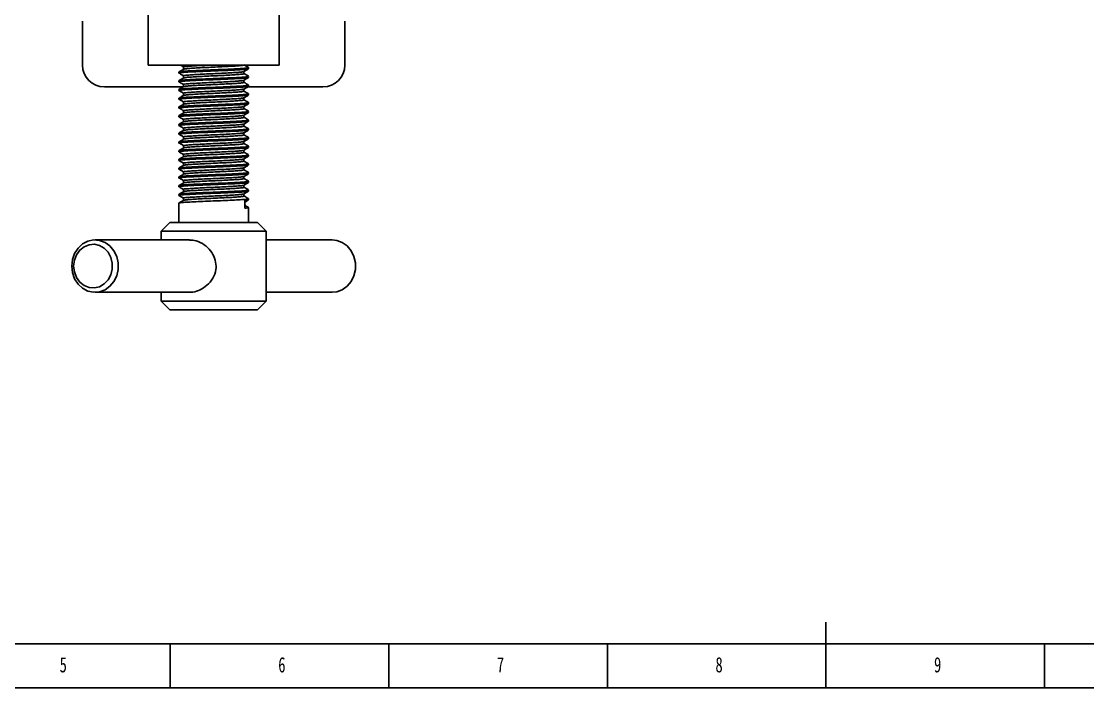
# Model space of a CAD drawing. Header units: millimetres. Extents: x 0 to 841, y 0 to 594.
# Drawn here: x 244 to 487.9, y 0 to 152.4 of the extents above; entities that cross this region are included whole.
import ezdxf

# ---------------------------------------------------------------- set-up
doc = ezdxf.new("R2010")
doc.units = ezdxf.units.MM
doc.layers.add('10', color=7, linetype='Continuous')
doc.layers.add('5', color=7, linetype='Continuous')
doc.styles.add('SLDTEXTSTYLE4', font='TXT', dxfattribs={"width": 0.7})

msp = doc.modelspace()

# ---------------------------------------------------------------- linework, layer by layer
at = {"color": 7, "linetype": 'Continuous', "lineweight": 25}
for p, q in [((272.95, 142.45), (272.95, 157.45)), ((302.95, 142.45), (302.95, 157.45)), ((257.95, 152.45), (257.95, 142.45)), ((317.95, 142.45), (317.95, 152.45)), ((302.95, 142.45), (272.95, 142.45)), ((281.03, 141.97), (281.03, 141.47)), ((295.95, 141.6), (295.95, 141.85)), ((279.95, 140.85), (279.95, 140.6)), ((281.03, 139.97), (281.03, 139.47)), ((294.87, 140.47), (294.87, 140.96)), ((295.95, 139.6), (295.95, 139.85)), ((262.95, 137.45), (280.99, 137.45)), ((279.95, 138.85), (279.95, 138.6)), ((279.95, 136.85), (279.95, 136.6)), ((281.03, 137.97), (281.03, 137.47)), ((294.87, 138.47), (294.87, 138.96)), ((294.87, 136.47), (294.87, 136.96)), ((295.71, 137.45), (312.95, 137.45)), ((295.95, 137.6), (295.95, 137.85)), ((279.95, 134.85), (279.95, 134.6)), ((281.03, 135.97), (281.03, 135.47)), ((294.87, 134.47), (294.87, 134.96)), ((295.95, 135.6), (295.95, 135.85)), ((279.95, 132.85), (279.95, 132.6)), ((281.03, 133.97), (281.03, 133.47)), ((281.03, 131.97), (281.03, 131.47)), ((294.87, 132.47), (294.87, 132.96)), ((295.95, 133.6), (295.95, 133.85)), ((295.95, 131.6), (295.95, 131.85)), ((279.95, 130.85), (279.95, 130.6)), ((281.03, 129.97), (281.03, 129.47)), ((294.87, 130.47), (294.87, 130.96)), ((295.95, 129.6), (295.95, 129.85)), ((279.95, 128.85), (279.95, 128.6)), ((279.95, 126.85), (279.95, 126.6)), ((281.03, 127.97), (281.03, 127.47)), ((294.87, 128.47), (294.87, 128.96)), ((294.87, 126.47), (294.87, 126.96)), ((295.95, 127.6), (295.95, 127.85)), ((279.95, 124.85), (279.95, 124.6)), ((281.03, 125.97), (281.03, 125.47)), ((294.87, 124.47), (294.87, 124.96)), ((295.95, 125.6), (295.95, 125.85)), ((279.95, 122.85), (279.95, 122.6)), ((281.03, 123.97), (281.03, 123.47)), ((281.03, 121.97), (281.03, 121.47)), ((294.87, 122.47), (294.87, 122.96)), ((295.95, 123.6), (295.95, 123.85)), ((279.95, 120.85), (279.95, 120.6)), ((281.03, 119.97), (281.03, 119.47)), ((294.87, 120.47), (294.87, 120.96)), ((295.95, 121.6), (295.95, 121.85)), ((295.95, 119.6), (295.95, 119.85)), ((279.95, 118.85), (279.95, 118.6)), ((281.03, 117.97), (281.03, 117.47)), ((294.87, 118.47), (294.87, 118.96)), ((295.95, 117.6), (295.95, 117.85)), ((279.95, 116.85), (279.95, 116.6)), ((279.95, 114.85), (279.95, 114.6)), ((281.03, 115.97), (281.03, 115.47)), ((294.87, 116.47), (294.87, 116.96)), ((294.87, 114.47), (294.87, 114.96)), ((295.95, 115.6), (295.95, 115.85)), ((279.95, 112.85), (279.95, 112.6)), ((281.03, 113.97), (281.03, 113.47)), ((294.87, 112.47), (294.87, 112.96)), ((295.95, 113.6), (295.95, 113.85)), ((279.95, 110.85), (279.95, 106.45)), ((281.03, 111.97), (281.03, 111.47)), ((295.05, 109.7), (295.05, 111.45)), ((295.95, 111.6), (295.95, 111.85)), ((295.95, 106.45), (295.95, 109.85)), ((277.95, 106.45), (275.95, 104.45)), ((277.95, 106.45), (296.83, 106.45)), ((296.83, 106.45), (297.95, 106.45)), ((299.95, 104.45), (297.95, 106.45)), ((282.44, 102.45), (260.82, 102.45)), ((275.95, 104.45), (275.95, 102.45)), ((298.61, 104.45), (275.95, 104.45)), ((299.95, 104.45), (298.61, 104.45)), ((299.95, 88.45), (299.95, 104.45)), ((315.08, 102.45), (299.95, 102.45)), ((260.82, 90.45), (282.45, 90.45)), ((275.95, 90.45), (275.95, 88.45)), ((299.95, 90.45), (315.08, 90.45)), ((275.95, 88.45), (277.95, 86.45)), ((275.95, 88.45), (299.95, 88.45)), ((297.95, 86.45), (299.95, 88.45)), ((297.95, 86.45), (277.95, 86.45))]:
    msp.add_line(p, q, dxfattribs=at)
at = {"color": 7, "linetype": 'Continuous', "lineweight": 25, "flags": 128}
for points in [[(315.08, 90.45), (316.08, 90.55), (317.35, 91.02), (318.48, 91.82), (319.39, 92.92), (320.04, 94.24), (320.37, 95.69), (320.37, 97.2), (320.04, 98.66), (319.39, 99.97), (318.48, 101.07), (317.35, 101.88), (316.08, 102.34), (315.08, 102.45)], [(255.49, 96.45), (255.66, 97.94), (256.15, 99.34), (256.93, 100.55), (257.96, 101.51), (259.17, 102.15), (260.48, 102.44), (261.82, 102.34), (263.09, 101.88), (264.21, 101.07), (265.13, 99.97), (265.77, 98.66), (266.1, 97.2), (266.1, 95.69), (265.77, 94.24), (265.13, 92.92), (264.21, 91.82), (263.09, 91.02), (261.82, 90.55), (260.48, 90.46), (259.17, 90.74), (257.96, 91.38), (256.93, 92.34), (256.15, 93.56), (255.66, 94.95), (255.49, 96.45)], [(255.92, 96.45), (256.08, 95.1), (256.56, 93.85), (257.33, 92.79), (258.32, 92.01), (259.45, 91.55), (260.66, 91.46), (261.84, 91.74), (262.92, 92.36), (263.8, 93.29), (264.43, 94.45), (264.76, 95.77), (264.76, 97.13), (264.43, 98.44), (263.8, 99.6), (262.92, 100.53), (261.84, 101.16), (260.66, 101.44), (259.45, 101.34), (258.32, 100.89), (257.33, 100.1), (256.56, 99.04), (256.08, 97.8), (255.92, 96.45)]]:
    msp.add_lwpolyline(points, dxfattribs=at)
at = {"color": 7, "linetype": 'Continuous', "lineweight": 25}
for centre, start, end in [((262.95, 142.45), 180, 270), ((312.95, 142.45), 270, 0)]:
    msp.add_arc(centre, 5, start, end, dxfattribs=at)
for points, knots in [([(295.92, 141.85), (295.88, 141.82), (295.78, 141.76), (294.8, 141.67), (293.27, 141.58), (291.26, 141.48), (288.98, 141.39), (286.61, 141.3), (284.35, 141.2), (282.4, 141.11), (280.94, 141.02), (280.07, 140.93), (280.03, 140.87), (280.01, 140.85)], [0, 0, 0, 0, 0.086224, 0.17907, 0.272888, 0.365915, 0.459533, 0.552834, 0.646172, 0.739762, 0.832816, 0.926615, 1, 1, 1, 1]), ([(295.86, 141.58), (295.82, 141.56), (295.72, 141.5), (294.79, 141.42), (293.27, 141.33), (291.26, 141.23), (288.98, 141.14), (286.61, 141.05), (284.35, 140.95), (282.4, 140.86), (280.94, 140.77), (280.07, 140.68), (280.03, 140.62), (280.01, 140.6)], [0, 0, 0, 0, 0.065373, 0.160337, 0.256296, 0.351447, 0.4472, 0.54263, 0.638098, 0.733823, 0.829001, 0.924941, 1, 1, 1, 1]), ([(281.13, 141.53), (280.95, 141.42), (280.59, 141.21), (280.23, 141), (280.05, 140.9)], [0, 0, 0, 0, 0.4999744, 1, 1, 1, 1]), ([(280.29, 142.45), (280.37, 142.4), (280.62, 142.25), (280.88, 142.11), (281.06, 142)], [0, 0, 0, 0, 0.296528, 1, 1, 1, 1]), ([(287.36, 142.45), (287.18, 142.44), (286.32, 142.4), (284.84, 142.33), (283.14, 142.23), (281.74, 142.13), (280.93, 142.05), (281.06, 142), (281.06, 142)], [0, 0, 0, 0, 0.05787, 0.267563, 0.477823, 0.686879, 0.99993, 1, 1, 1, 1]), ([(294.77, 142.45), (294.74, 142.43), (294.66, 142.38), (293.87, 142.3), (292.55, 142.2), (290.81, 142.11), (288.84, 142.01), (286.79, 141.92), (284.83, 141.83), (283.17, 141.73), (281.73, 141.63), (281.4, 141.56), (281.22, 141.53)], [0, 0, 0, 0, 0.063951, 0.164816, 0.266738, 0.367802, 0.469506, 0.570866, 0.672266, 0.773941, 0.875032, 1, 1, 1, 1]), ([(294.85, 140.95), (295.03, 141.05), (295.39, 141.26), (295.75, 141.47), (295.93, 141.58)], [0, 0, 0, 0, 0.4999468, 1, 1, 1, 1]), ([(295.94, 141.87), (295.76, 141.97), (295.4, 142.18), (295.04, 142.39), (294.87, 142.49)], [0, 0, 0, 0, 0.507598, 1, 1, 1, 1]), ([(279.98, 140.63), (280.16, 140.52), (280.52, 140.31), (280.88, 140.11), (281.06, 140)], [0, 0, 0, 0, 0.500025, 1, 1, 1, 1]), ([(295.92, 139.85), (295.88, 139.82), (295.78, 139.76), (294.8, 139.67), (293.27, 139.58), (291.26, 139.48), (288.98, 139.39), (286.61, 139.3), (284.35, 139.2), (282.4, 139.11), (280.94, 139.02), (280.07, 138.93), (280.03, 138.87), (280.01, 138.85)], [0, 0, 0, 0, 0.086224, 0.17907, 0.272888, 0.365915, 0.459533, 0.552834, 0.646172, 0.739762, 0.832816, 0.926615, 1, 1, 1, 1]), ([(295.86, 139.58), (295.82, 139.56), (295.72, 139.5), (294.79, 139.42), (293.27, 139.33), (291.26, 139.23), (288.98, 139.14), (286.61, 139.05), (284.35, 138.95), (282.4, 138.86), (280.94, 138.77), (280.07, 138.68), (280.03, 138.62), (280.01, 138.6)], [0, 0, 0, 0, 0.065373, 0.160337, 0.256296, 0.351447, 0.4472, 0.54263, 0.638098, 0.733823, 0.829001, 0.924941, 1, 1, 1, 1]), ([(281.13, 139.53), (280.95, 139.42), (280.59, 139.21), (280.23, 139), (280.05, 138.9)], [0, 0, 0, 0, 0.49998, 1, 1, 1, 1]), ([(294.78, 140.95), (294.75, 140.93), (294.67, 140.88), (293.87, 140.8), (292.55, 140.7), (290.81, 140.61), (288.84, 140.51), (286.79, 140.42), (284.84, 140.33), (283.14, 140.23), (281.74, 140.13), (280.93, 140.05), (281.06, 140), (281.06, 140)], [0, 0, 0, 0, 0.0650181, 0.1629998, 0.2620085, 0.360183, 0.45898, 0.5574428, 0.6559445, 0.7547121, 0.8529141, 0.999967, 1, 1, 1, 1]), ([(294.85, 140.48), (294.81, 140.45), (294.72, 140.38), (293.87, 140.3), (292.55, 140.2), (290.82, 140.11), (288.84, 140.01), (286.79, 139.92), (284.83, 139.83), (283.17, 139.73), (281.73, 139.63), (281.4, 139.56), (281.22, 139.53)], [0, 0, 0, 0, 0.091461, 0.189362, 0.288288, 0.386382, 0.485097, 0.583478, 0.681898, 0.780584, 0.878705, 1, 1, 1, 1]), ([(294.85, 138.95), (295.03, 139.05), (295.39, 139.26), (295.75, 139.47), (295.93, 139.58)], [0, 0, 0, 0, 0.4999468, 1, 1, 1, 1]), ([(295.94, 139.87), (295.76, 139.97), (295.4, 140.18), (295.04, 140.39), (294.87, 140.49)], [0, 0, 0, 0, 0.507598, 1, 1, 1, 1]), ([(279.98, 138.63), (280.16, 138.52), (280.52, 138.31), (280.88, 138.11), (281.06, 138)], [0, 0, 0, 0, 0.500013, 1, 1, 1, 1]), ([(279.98, 136.63), (280.16, 136.52), (280.52, 136.31), (280.88, 136.11), (281.06, 136)], [0, 0, 0, 0, 0.500019, 1, 1, 1, 1]), ([(295.92, 137.85), (295.88, 137.82), (295.78, 137.76), (294.8, 137.67), (293.27, 137.58), (291.26, 137.48), (288.98, 137.39), (286.61, 137.3), (284.35, 137.2), (282.4, 137.11), (280.94, 137.02), (280.07, 136.93), (280.03, 136.87), (280.01, 136.85)], [0, 0, 0, 0, 0.086224, 0.17907, 0.272888, 0.365915, 0.459533, 0.552834, 0.646172, 0.739762, 0.832816, 0.926615, 1, 1, 1, 1]), ([(295.86, 137.58), (295.82, 137.56), (295.72, 137.5), (294.79, 137.42), (293.27, 137.33), (291.26, 137.23), (288.98, 137.14), (286.61, 137.05), (284.35, 136.95), (282.4, 136.86), (280.94, 136.77), (280.07, 136.68), (280.03, 136.62), (280.01, 136.6)], [0, 0, 0, 0, 0.065373, 0.160337, 0.256296, 0.351447, 0.4472, 0.54263, 0.638098, 0.733823, 0.829001, 0.924941, 1, 1, 1, 1]), ([(281.13, 137.53), (280.95, 137.42), (280.59, 137.21), (280.23, 137), (280.05, 136.9)], [0, 0, 0, 0, 0.49998, 1, 1, 1, 1]), ([(294.78, 138.95), (294.75, 138.93), (294.67, 138.88), (293.87, 138.8), (292.55, 138.7), (290.81, 138.61), (288.84, 138.51), (286.79, 138.42), (284.84, 138.33), (283.14, 138.23), (281.74, 138.13), (280.93, 138.05), (281.06, 138), (281.06, 138)], [0, 0, 0, 0, 0.0650181, 0.1629998, 0.2620085, 0.360183, 0.45898, 0.5574428, 0.6559445, 0.7547121, 0.8529141, 0.999967, 1, 1, 1, 1]), ([(294.78, 136.95), (294.75, 136.93), (294.67, 136.88), (293.87, 136.8), (292.55, 136.7), (290.81, 136.61), (288.84, 136.51), (286.79, 136.42), (284.84, 136.33), (283.14, 136.23), (281.74, 136.13), (280.93, 136.05), (281.06, 136), (281.06, 136)], [0, 0, 0, 0, 0.065018, 0.163, 0.262009, 0.360183, 0.45898, 0.557443, 0.655944, 0.754712, 0.852914, 0.999967, 1, 1, 1, 1]), ([(294.85, 138.48), (294.81, 138.45), (294.72, 138.38), (293.87, 138.3), (292.55, 138.2), (290.82, 138.11), (288.84, 138.01), (286.79, 137.92), (284.83, 137.83), (283.17, 137.73), (281.73, 137.63), (281.4, 137.56), (281.22, 137.53)], [0, 0, 0, 0, 0.091461, 0.189362, 0.288288, 0.386382, 0.485097, 0.583478, 0.681898, 0.780584, 0.878705, 1, 1, 1, 1]), ([(294.85, 136.95), (295.03, 137.05), (295.39, 137.26), (295.75, 137.47), (295.93, 137.58)], [0, 0, 0, 0, 0.4999468, 1, 1, 1, 1]), ([(295.94, 137.87), (295.76, 137.97), (295.4, 138.18), (295.04, 138.39), (294.87, 138.49)], [0, 0, 0, 0, 0.5076102, 1, 1, 1, 1]), ([(279.98, 134.63), (280.16, 134.52), (280.52, 134.31), (280.88, 134.11), (281.06, 134)], [0, 0, 0, 0, 0.500019, 1, 1, 1, 1]), ([(295.92, 135.85), (295.88, 135.82), (295.78, 135.76), (294.8, 135.67), (293.27, 135.58), (291.26, 135.48), (288.98, 135.39), (286.61, 135.3), (284.35, 135.2), (282.4, 135.11), (280.94, 135.02), (280.07, 134.93), (280.03, 134.87), (280.01, 134.85)], [0, 0, 0, 0, 0.086224, 0.17907, 0.272888, 0.365915, 0.459533, 0.552834, 0.646172, 0.739762, 0.832816, 0.926615, 1, 1, 1, 1]), ([(295.86, 135.58), (295.82, 135.56), (295.72, 135.5), (294.79, 135.42), (293.27, 135.33), (291.26, 135.23), (288.98, 135.14), (286.61, 135.05), (284.35, 134.95), (282.4, 134.86), (280.94, 134.77), (280.07, 134.68), (280.03, 134.62), (280.01, 134.6)], [0, 0, 0, 0, 0.065373, 0.160337, 0.256296, 0.351447, 0.4472, 0.54263, 0.638098, 0.733823, 0.829001, 0.924941, 1, 1, 1, 1]), ([(281.13, 135.53), (280.95, 135.42), (280.59, 135.21), (280.23, 135), (280.05, 134.9)], [0, 0, 0, 0, 0.4999863, 1, 1, 1, 1]), ([(294.78, 134.95), (294.75, 134.93), (294.67, 134.88), (293.87, 134.8), (292.55, 134.7), (290.81, 134.61), (288.84, 134.51), (286.79, 134.42), (284.84, 134.33), (283.14, 134.23), (281.74, 134.13), (280.93, 134.05), (281.06, 134), (281.06, 134)], [0, 0, 0, 0, 0.065018, 0.163, 0.262009, 0.360183, 0.45898, 0.557443, 0.655944, 0.754712, 0.852914, 0.999967, 1, 1, 1, 1]), ([(294.85, 136.48), (294.81, 136.45), (294.72, 136.38), (293.87, 136.3), (292.55, 136.2), (290.82, 136.11), (288.84, 136.01), (286.79, 135.92), (284.83, 135.83), (283.17, 135.73), (281.73, 135.63), (281.4, 135.56), (281.22, 135.53)], [0, 0, 0, 0, 0.091461, 0.189362, 0.288288, 0.386382, 0.485097, 0.583478, 0.681898, 0.780584, 0.878705, 1, 1, 1, 1]), ([(294.85, 134.48), (294.81, 134.45), (294.72, 134.38), (293.87, 134.3), (292.55, 134.2), (290.82, 134.11), (288.84, 134.01), (286.79, 133.92), (284.83, 133.83), (283.17, 133.73), (281.73, 133.63), (281.4, 133.56), (281.22, 133.53)], [0, 0, 0, 0, 0.091461, 0.189362, 0.288288, 0.386382, 0.485097, 0.583478, 0.681898, 0.780584, 0.878705, 1, 1, 1, 1]), ([(294.85, 134.95), (295.03, 135.05), (295.39, 135.26), (295.75, 135.47), (295.93, 135.58)], [0, 0, 0, 0, 0.499941, 1, 1, 1, 1]), ([(295.94, 135.87), (295.76, 135.97), (295.4, 136.18), (295.04, 136.39), (294.87, 136.49)], [0, 0, 0, 0, 0.5076102, 1, 1, 1, 1]), ([(295.94, 133.87), (295.76, 133.97), (295.4, 134.18), (295.04, 134.39), (294.87, 134.49)], [0, 0, 0, 0, 0.507604, 1, 1, 1, 1]), ([(279.98, 132.63), (280.16, 132.52), (280.52, 132.31), (280.88, 132.11), (281.06, 132)], [0, 0, 0, 0, 0.500019, 1, 1, 1, 1]), ([(295.92, 133.85), (295.88, 133.82), (295.78, 133.76), (294.8, 133.67), (293.27, 133.58), (291.26, 133.48), (288.98, 133.39), (286.61, 133.3), (284.35, 133.2), (282.4, 133.11), (280.94, 133.02), (280.07, 132.93), (280.03, 132.87), (280.01, 132.85)], [0, 0, 0, 0, 0.086224, 0.17907, 0.272888, 0.365915, 0.459533, 0.552834, 0.646172, 0.739762, 0.832816, 0.926615, 1, 1, 1, 1]), ([(295.86, 133.58), (295.82, 133.56), (295.72, 133.5), (294.79, 133.42), (293.27, 133.33), (291.26, 133.23), (288.98, 133.14), (286.61, 133.05), (284.35, 132.95), (282.4, 132.86), (280.94, 132.77), (280.07, 132.68), (280.03, 132.62), (280.01, 132.6)], [0, 0, 0, 0, 0.065373, 0.160337, 0.256296, 0.351447, 0.4472, 0.54263, 0.638098, 0.733823, 0.829001, 0.924941, 1, 1, 1, 1]), ([(295.92, 131.85), (295.88, 131.82), (295.78, 131.76), (294.8, 131.67), (293.27, 131.58), (291.26, 131.48), (288.98, 131.39), (286.61, 131.3), (284.35, 131.2), (282.4, 131.11), (280.94, 131.02), (280.07, 130.93), (280.03, 130.87), (280.01, 130.85)], [0, 0, 0, 0, 0.086224, 0.17907, 0.272888, 0.365915, 0.459533, 0.552834, 0.646172, 0.739762, 0.832816, 0.926615, 1, 1, 1, 1]), ([(281.13, 133.53), (280.95, 133.42), (280.59, 133.21), (280.23, 133), (280.05, 132.9)], [0, 0, 0, 0, 0.4999863, 1, 1, 1, 1]), ([(294.78, 132.95), (294.75, 132.93), (294.67, 132.88), (293.87, 132.8), (292.55, 132.7), (290.81, 132.61), (288.84, 132.51), (286.79, 132.42), (284.84, 132.33), (283.14, 132.23), (281.74, 132.13), (280.93, 132.05), (281.06, 132), (281.06, 132)], [0, 0, 0, 0, 0.065018, 0.163, 0.262009, 0.360183, 0.45898, 0.557443, 0.655944, 0.754712, 0.852914, 0.999967, 1, 1, 1, 1]), ([(294.85, 132.48), (294.81, 132.45), (294.72, 132.38), (293.87, 132.3), (292.55, 132.2), (290.82, 132.11), (288.84, 132.01), (286.79, 131.92), (284.83, 131.83), (283.17, 131.73), (281.73, 131.63), (281.4, 131.56), (281.22, 131.53)], [0, 0, 0, 0, 0.091461, 0.189362, 0.288288, 0.386382, 0.485097, 0.583478, 0.681898, 0.780584, 0.878705, 1, 1, 1, 1]), ([(294.85, 132.95), (295.03, 133.05), (295.39, 133.26), (295.75, 133.47), (295.93, 133.58)], [0, 0, 0, 0, 0.499935, 1, 1, 1, 1]), ([(295.94, 131.87), (295.76, 131.97), (295.4, 132.18), (295.04, 132.39), (294.87, 132.49)], [0, 0, 0, 0, 0.507604, 1, 1, 1, 1]), ([(279.98, 130.63), (280.16, 130.52), (280.52, 130.31), (280.88, 130.11), (281.06, 130)], [0, 0, 0, 0, 0.500019, 1, 1, 1, 1]), ([(295.86, 131.58), (295.82, 131.56), (295.72, 131.5), (294.79, 131.42), (293.27, 131.33), (291.26, 131.23), (288.98, 131.14), (286.61, 131.05), (284.35, 130.95), (282.4, 130.86), (280.94, 130.77), (280.07, 130.68), (280.03, 130.62), (280.01, 130.6)], [0, 0, 0, 0, 0.065373, 0.160337, 0.256296, 0.351447, 0.4472, 0.54263, 0.638098, 0.733823, 0.829001, 0.924941, 1, 1, 1, 1]), ([(295.92, 129.85), (295.88, 129.82), (295.78, 129.76), (294.8, 129.67), (293.27, 129.58), (291.26, 129.48), (288.98, 129.39), (286.61, 129.3), (284.35, 129.2), (282.4, 129.11), (280.94, 129.02), (280.07, 128.93), (280.03, 128.87), (280.01, 128.85)], [0, 0, 0, 0, 0.086224, 0.17907, 0.272888, 0.365915, 0.459533, 0.552834, 0.646172, 0.739762, 0.832816, 0.926615, 1, 1, 1, 1]), ([(295.86, 129.58), (295.82, 129.56), (295.72, 129.5), (294.79, 129.42), (293.27, 129.33), (291.26, 129.23), (288.98, 129.14), (286.61, 129.05), (284.35, 128.95), (282.4, 128.86), (280.94, 128.77), (280.07, 128.68), (280.03, 128.62), (280.01, 128.6)], [0, 0, 0, 0, 0.065373, 0.160337, 0.256296, 0.351447, 0.4472, 0.54263, 0.638098, 0.733823, 0.829001, 0.924941, 1, 1, 1, 1]), ([(281.13, 131.53), (280.95, 131.42), (280.59, 131.21), (280.23, 131), (280.05, 130.9)], [0, 0, 0, 0, 0.4999863, 1, 1, 1, 1]), ([(281.13, 129.53), (280.95, 129.42), (280.59, 129.21), (280.23, 129), (280.05, 128.9)], [0, 0, 0, 0, 0.4999744, 1, 1, 1, 1]), ([(294.78, 130.95), (294.75, 130.93), (294.67, 130.88), (293.87, 130.8), (292.55, 130.7), (290.81, 130.61), (288.84, 130.51), (286.79, 130.42), (284.84, 130.33), (283.14, 130.23), (281.74, 130.13), (280.93, 130.05), (281.06, 130), (281.06, 130)], [0, 0, 0, 0, 0.065018, 0.163, 0.262009, 0.360183, 0.45898, 0.557443, 0.655944, 0.754712, 0.852914, 0.999967, 1, 1, 1, 1]), ([(294.85, 130.48), (294.81, 130.45), (294.72, 130.38), (293.87, 130.3), (292.55, 130.2), (290.82, 130.11), (288.84, 130.01), (286.79, 129.92), (284.83, 129.83), (283.17, 129.73), (281.73, 129.63), (281.4, 129.56), (281.22, 129.53)], [0, 0, 0, 0, 0.091461, 0.189362, 0.288288, 0.386382, 0.485097, 0.583478, 0.681898, 0.780584, 0.878705, 1, 1, 1, 1]), ([(294.85, 130.95), (295.03, 131.05), (295.39, 131.26), (295.75, 131.47), (295.93, 131.58)], [0, 0, 0, 0, 0.499935, 1, 1, 1, 1]), ([(294.85, 128.95), (295.03, 129.05), (295.39, 129.26), (295.75, 129.47), (295.93, 129.58)], [0, 0, 0, 0, 0.499935, 1, 1, 1, 1]), ([(295.94, 129.87), (295.76, 129.97), (295.4, 130.18), (295.04, 130.39), (294.87, 130.49)], [0, 0, 0, 0, 0.507598, 1, 1, 1, 1]), ([(279.98, 128.63), (280.16, 128.52), (280.52, 128.31), (280.88, 128.11), (281.06, 128)], [0, 0, 0, 0, 0.500019, 1, 1, 1, 1]), ([(295.92, 127.85), (295.88, 127.82), (295.78, 127.76), (294.8, 127.67), (293.27, 127.58), (291.26, 127.48), (288.98, 127.39), (286.61, 127.3), (284.35, 127.2), (282.4, 127.11), (280.94, 127.02), (280.07, 126.93), (280.03, 126.87), (280.01, 126.85)], [0, 0, 0, 0, 0.086224, 0.17907, 0.272888, 0.365915, 0.459533, 0.552834, 0.646172, 0.739762, 0.832816, 0.926615, 1, 1, 1, 1]), ([(295.86, 127.58), (295.82, 127.56), (295.72, 127.5), (294.79, 127.42), (293.27, 127.33), (291.26, 127.23), (288.98, 127.14), (286.61, 127.05), (284.35, 126.95), (282.4, 126.86), (280.94, 126.77), (280.07, 126.68), (280.03, 126.62), (280.01, 126.6)], [0, 0, 0, 0, 0.065373, 0.1603372, 0.2562961, 0.3514466, 0.4472001, 0.5426302, 0.6380982, 0.7338235, 0.8290008, 0.9249406, 1, 1, 1, 1]), ([(281.13, 127.53), (280.95, 127.42), (280.59, 127.21), (280.23, 127), (280.05, 126.9)], [0, 0, 0, 0, 0.4999744, 1, 1, 1, 1]), ([(294.78, 128.95), (294.75, 128.93), (294.67, 128.88), (293.87, 128.8), (292.55, 128.7), (290.81, 128.61), (288.84, 128.51), (286.79, 128.42), (284.84, 128.33), (283.14, 128.23), (281.74, 128.13), (280.93, 128.05), (281.06, 128), (281.06, 128)], [0, 0, 0, 0, 0.065018, 0.163, 0.262009, 0.360183, 0.45898, 0.557443, 0.655944, 0.754712, 0.852914, 0.999967, 1, 1, 1, 1]), ([(294.78, 126.95), (294.75, 126.93), (294.67, 126.88), (293.87, 126.8), (292.55, 126.7), (290.81, 126.61), (288.84, 126.51), (286.79, 126.42), (284.84, 126.33), (283.14, 126.23), (281.74, 126.13), (280.93, 126.05), (281.06, 126), (281.06, 126)], [0, 0, 0, 0, 0.0650181, 0.1629998, 0.2620085, 0.360183, 0.45898, 0.5574428, 0.6559445, 0.7547121, 0.8529141, 0.999967, 1, 1, 1, 1]), ([(294.85, 128.48), (294.81, 128.45), (294.72, 128.38), (293.87, 128.3), (292.55, 128.2), (290.82, 128.11), (288.84, 128.01), (286.79, 127.92), (284.83, 127.83), (283.17, 127.73), (281.73, 127.63), (281.4, 127.56), (281.22, 127.53)], [0, 0, 0, 0, 0.091461, 0.189362, 0.288288, 0.386382, 0.485097, 0.583478, 0.681898, 0.780584, 0.878705, 1, 1, 1, 1]), ([(294.85, 126.95), (295.03, 127.05), (295.39, 127.26), (295.75, 127.47), (295.93, 127.58)], [0, 0, 0, 0, 0.4999468, 1, 1, 1, 1]), ([(295.94, 127.87), (295.76, 127.97), (295.4, 128.18), (295.04, 128.39), (294.87, 128.49)], [0, 0, 0, 0, 0.507598, 1, 1, 1, 1]), ([(279.98, 126.63), (280.16, 126.52), (280.52, 126.31), (280.88, 126.11), (281.06, 126)], [0, 0, 0, 0, 0.500025, 1, 1, 1, 1]), ([(279.98, 124.63), (280.16, 124.52), (280.52, 124.31), (280.88, 124.11), (281.06, 124)], [0, 0, 0, 0, 0.500013, 1, 1, 1, 1]), ([(295.92, 125.85), (295.88, 125.82), (295.78, 125.76), (294.8, 125.67), (293.27, 125.58), (291.26, 125.48), (288.98, 125.39), (286.61, 125.3), (284.35, 125.2), (282.4, 125.11), (280.94, 125.02), (280.07, 124.93), (280.03, 124.87), (280.01, 124.85)], [0, 0, 0, 0, 0.086224, 0.17907, 0.272888, 0.365915, 0.459533, 0.552834, 0.646172, 0.739762, 0.832816, 0.926615, 1, 1, 1, 1]), ([(295.86, 125.58), (295.82, 125.56), (295.72, 125.5), (294.79, 125.42), (293.27, 125.33), (291.26, 125.23), (288.98, 125.14), (286.61, 125.05), (284.35, 124.95), (282.4, 124.86), (280.94, 124.77), (280.07, 124.68), (280.03, 124.62), (280.01, 124.6)], [0, 0, 0, 0, 0.065373, 0.160337, 0.256296, 0.351447, 0.4472, 0.54263, 0.638098, 0.733823, 0.829001, 0.924941, 1, 1, 1, 1]), ([(281.13, 125.53), (280.95, 125.42), (280.59, 125.21), (280.23, 125), (280.05, 124.9)], [0, 0, 0, 0, 0.4999744, 1, 1, 1, 1]), ([(294.78, 124.95), (294.75, 124.93), (294.67, 124.88), (293.87, 124.8), (292.55, 124.7), (290.81, 124.61), (288.84, 124.51), (286.79, 124.42), (284.84, 124.33), (283.14, 124.23), (281.74, 124.13), (280.93, 124.05), (281.06, 124), (281.06, 124)], [0, 0, 0, 0, 0.0650181, 0.1629998, 0.2620085, 0.360183, 0.45898, 0.5574428, 0.6559445, 0.7547121, 0.8529141, 0.999967, 1, 1, 1, 1]), ([(294.85, 126.48), (294.81, 126.45), (294.72, 126.38), (293.87, 126.3), (292.55, 126.2), (290.82, 126.11), (288.84, 126.01), (286.79, 125.92), (284.83, 125.83), (283.17, 125.73), (281.73, 125.63), (281.4, 125.56), (281.22, 125.53)], [0, 0, 0, 0, 0.091461, 0.189361, 0.288288, 0.386382, 0.485097, 0.583478, 0.681898, 0.780584, 0.878705, 1, 1, 1, 1]), ([(294.85, 124.48), (294.81, 124.45), (294.72, 124.38), (293.87, 124.3), (292.55, 124.2), (290.82, 124.11), (288.84, 124.01), (286.79, 123.92), (284.83, 123.83), (283.17, 123.73), (281.73, 123.63), (281.4, 123.56), (281.22, 123.53)], [0, 0, 0, 0, 0.091461, 0.189362, 0.288288, 0.386382, 0.485097, 0.583478, 0.681898, 0.780584, 0.878705, 1, 1, 1, 1]), ([(294.85, 124.95), (295.03, 125.05), (295.39, 125.26), (295.75, 125.47), (295.93, 125.58)], [0, 0, 0, 0, 0.4999468, 1, 1, 1, 1]), ([(295.94, 125.87), (295.76, 125.97), (295.4, 126.18), (295.04, 126.39), (294.87, 126.49)], [0, 0, 0, 0, 0.507598, 1, 1, 1, 1]), ([(295.94, 123.87), (295.76, 123.97), (295.4, 124.18), (295.04, 124.39), (294.87, 124.49)], [0, 0, 0, 0, 0.507598, 1, 1, 1, 1]), ([(279.98, 122.63), (280.16, 122.52), (280.52, 122.31), (280.88, 122.11), (281.06, 122)], [0, 0, 0, 0, 0.500019, 1, 1, 1, 1]), ([(295.92, 123.85), (295.88, 123.82), (295.78, 123.76), (294.8, 123.67), (293.27, 123.58), (291.26, 123.48), (288.98, 123.39), (286.61, 123.3), (284.35, 123.2), (282.4, 123.11), (280.94, 123.02), (280.07, 122.93), (280.03, 122.87), (280.01, 122.85)], [0, 0, 0, 0, 0.086224, 0.17907, 0.272888, 0.365915, 0.459533, 0.552834, 0.646172, 0.739762, 0.832816, 0.926615, 1, 1, 1, 1]), ([(295.86, 123.58), (295.82, 123.56), (295.72, 123.5), (294.79, 123.42), (293.27, 123.33), (291.26, 123.23), (288.98, 123.14), (286.61, 123.05), (284.35, 122.95), (282.4, 122.86), (280.94, 122.77), (280.07, 122.68), (280.03, 122.62), (280.01, 122.6)], [0, 0, 0, 0, 0.065373, 0.160337, 0.256296, 0.351447, 0.4472, 0.54263, 0.638098, 0.733823, 0.829001, 0.924941, 1, 1, 1, 1]), ([(281.13, 123.53), (280.95, 123.42), (280.59, 123.21), (280.23, 123), (280.05, 122.9)], [0, 0, 0, 0, 0.49998, 1, 1, 1, 1]), ([(294.78, 122.95), (294.75, 122.93), (294.67, 122.88), (293.87, 122.8), (292.55, 122.7), (290.81, 122.61), (288.84, 122.51), (286.79, 122.42), (284.84, 122.33), (283.14, 122.23), (281.74, 122.13), (280.93, 122.05), (281.06, 122), (281.06, 122)], [0, 0, 0, 0, 0.065018, 0.163, 0.262008, 0.360183, 0.45898, 0.557443, 0.655944, 0.754712, 0.852914, 0.999967, 1, 1, 1, 1]), ([(294.85, 122.48), (294.81, 122.45), (294.72, 122.38), (293.87, 122.3), (292.55, 122.2), (290.82, 122.11), (288.84, 122.01), (286.79, 121.92), (284.83, 121.83), (283.17, 121.73), (281.73, 121.63), (281.4, 121.56), (281.22, 121.53)], [0, 0, 0, 0, 0.091461, 0.189362, 0.288288, 0.386382, 0.485097, 0.583478, 0.681898, 0.780584, 0.878705, 1, 1, 1, 1]), ([(294.85, 122.95), (295.03, 123.05), (295.39, 123.26), (295.75, 123.47), (295.93, 123.58)], [0, 0, 0, 0, 0.4999468, 1, 1, 1, 1]), ([(295.94, 121.87), (295.76, 121.97), (295.4, 122.18), (295.04, 122.39), (294.87, 122.49)], [0, 0, 0, 0, 0.5076102, 1, 1, 1, 1]), ([(279.98, 120.63), (280.16, 120.52), (280.52, 120.31), (280.88, 120.11), (281.06, 120)], [0, 0, 0, 0, 0.500019, 1, 1, 1, 1]), ([(295.92, 121.85), (295.88, 121.82), (295.78, 121.76), (294.8, 121.67), (293.27, 121.58), (291.26, 121.48), (288.98, 121.39), (286.61, 121.3), (284.35, 121.2), (282.4, 121.11), (280.94, 121.02), (280.07, 120.93), (280.03, 120.87), (280.01, 120.85)], [0, 0, 0, 0, 0.086224, 0.17907, 0.272888, 0.365915, 0.459533, 0.552834, 0.646172, 0.739762, 0.832816, 0.926615, 1, 1, 1, 1]), ([(295.86, 121.58), (295.82, 121.56), (295.72, 121.5), (294.79, 121.42), (293.27, 121.33), (291.26, 121.23), (288.98, 121.14), (286.61, 121.05), (284.35, 120.95), (282.4, 120.86), (280.94, 120.77), (280.07, 120.68), (280.03, 120.62), (280.01, 120.6)], [0, 0, 0, 0, 0.065373, 0.160337, 0.256296, 0.351447, 0.4472, 0.54263, 0.638098, 0.733823, 0.829001, 0.924941, 1, 1, 1, 1]), ([(295.92, 119.85), (295.88, 119.82), (295.78, 119.76), (294.8, 119.67), (293.27, 119.58), (291.26, 119.48), (288.98, 119.39), (286.61, 119.3), (284.35, 119.2), (282.4, 119.11), (280.94, 119.02), (280.07, 118.93), (280.03, 118.87), (280.01, 118.85)], [0, 0, 0, 0, 0.086224, 0.17907, 0.272888, 0.365915, 0.459533, 0.552834, 0.646172, 0.739762, 0.832816, 0.926615, 1, 1, 1, 1]), ([(295.86, 119.58), (295.82, 119.56), (295.72, 119.5), (294.79, 119.42), (293.27, 119.33), (291.26, 119.23), (288.98, 119.14), (286.61, 119.05), (284.35, 118.95), (282.4, 118.86), (280.94, 118.77), (280.07, 118.68), (280.03, 118.62), (280.01, 118.6)], [0, 0, 0, 0, 0.065373, 0.160337, 0.256296, 0.351447, 0.4472, 0.54263, 0.638098, 0.733823, 0.829001, 0.924941, 1, 1, 1, 1]), ([(281.13, 121.53), (280.95, 121.42), (280.59, 121.21), (280.23, 121), (280.05, 120.9)], [0, 0, 0, 0, 0.4999863, 1, 1, 1, 1]), ([(281.13, 119.53), (280.95, 119.42), (280.59, 119.21), (280.23, 119), (280.05, 118.9)], [0, 0, 0, 0, 0.4999863, 1, 1, 1, 1]), ([(294.78, 120.95), (294.75, 120.93), (294.67, 120.88), (293.87, 120.8), (292.55, 120.7), (290.81, 120.61), (288.84, 120.51), (286.79, 120.42), (284.84, 120.33), (283.14, 120.23), (281.74, 120.13), (280.93, 120.05), (281.06, 120), (281.06, 120)], [0, 0, 0, 0, 0.065018, 0.163, 0.262009, 0.360183, 0.45898, 0.557443, 0.655944, 0.754712, 0.852914, 0.999967, 1, 1, 1, 1]), ([(294.85, 120.48), (294.81, 120.45), (294.72, 120.38), (293.87, 120.3), (292.55, 120.2), (290.82, 120.11), (288.84, 120.01), (286.79, 119.92), (284.83, 119.83), (283.17, 119.73), (281.73, 119.63), (281.4, 119.56), (281.22, 119.53)], [0, 0, 0, 0, 0.091461, 0.189362, 0.288288, 0.386382, 0.485097, 0.583478, 0.681898, 0.780584, 0.878705, 1, 1, 1, 1]), ([(294.85, 120.95), (295.03, 121.05), (295.39, 121.26), (295.75, 121.47), (295.93, 121.58)], [0, 0, 0, 0, 0.4999468, 1, 1, 1, 1]), ([(294.85, 118.95), (295.03, 119.05), (295.39, 119.26), (295.75, 119.47), (295.93, 119.58)], [0, 0, 0, 0, 0.499935, 1, 1, 1, 1]), ([(295.94, 119.87), (295.76, 119.97), (295.4, 120.18), (295.04, 120.39), (294.87, 120.49)], [0, 0, 0, 0, 0.507604, 1, 1, 1, 1]), ([(279.98, 118.63), (280.16, 118.52), (280.52, 118.31), (280.88, 118.11), (281.06, 118)], [0, 0, 0, 0, 0.500019, 1, 1, 1, 1]), ([(295.92, 117.85), (295.88, 117.82), (295.78, 117.76), (294.8, 117.67), (293.27, 117.58), (291.26, 117.48), (288.98, 117.39), (286.61, 117.3), (284.35, 117.2), (282.4, 117.11), (280.94, 117.02), (280.07, 116.93), (280.03, 116.87), (280.01, 116.85)], [0, 0, 0, 0, 0.086224, 0.17907, 0.272888, 0.365915, 0.459533, 0.552834, 0.646172, 0.739762, 0.832816, 0.926615, 1, 1, 1, 1]), ([(295.86, 117.58), (295.82, 117.56), (295.72, 117.5), (294.79, 117.42), (293.27, 117.33), (291.26, 117.23), (288.98, 117.14), (286.61, 117.05), (284.35, 116.95), (282.4, 116.86), (280.94, 116.77), (280.07, 116.68), (280.03, 116.62), (280.01, 116.6)], [0, 0, 0, 0, 0.065373, 0.160337, 0.256296, 0.351447, 0.4472, 0.54263, 0.638098, 0.733823, 0.829001, 0.924941, 1, 1, 1, 1]), ([(281.13, 117.53), (280.95, 117.42), (280.59, 117.21), (280.23, 117), (280.05, 116.9)], [0, 0, 0, 0, 0.4999863, 1, 1, 1, 1]), ([(294.78, 118.95), (294.75, 118.93), (294.67, 118.88), (293.87, 118.8), (292.55, 118.7), (290.81, 118.61), (288.84, 118.51), (286.79, 118.42), (284.84, 118.33), (283.14, 118.23), (281.74, 118.13), (280.93, 118.05), (281.06, 118), (281.06, 118)], [0, 0, 0, 0, 0.065018, 0.163, 0.262009, 0.360183, 0.45898, 0.557443, 0.655944, 0.754712, 0.852914, 0.999967, 1, 1, 1, 1]), ([(294.85, 118.48), (294.81, 118.45), (294.72, 118.38), (293.87, 118.3), (292.55, 118.2), (290.82, 118.11), (288.84, 118.01), (286.79, 117.92), (284.83, 117.83), (283.17, 117.73), (281.73, 117.63), (281.4, 117.56), (281.22, 117.53)], [0, 0, 0, 0, 0.091461, 0.189362, 0.288288, 0.386382, 0.485097, 0.583478, 0.681898, 0.780584, 0.878705, 1, 1, 1, 1]), ([(294.85, 116.95), (295.03, 117.05), (295.39, 117.26), (295.75, 117.47), (295.93, 117.58)], [0, 0, 0, 0, 0.499935, 1, 1, 1, 1]), ([(295.94, 117.87), (295.76, 117.97), (295.4, 118.18), (295.04, 118.39), (294.87, 118.49)], [0, 0, 0, 0, 0.507604, 1, 1, 1, 1]), ([(279.98, 116.63), (280.16, 116.52), (280.52, 116.31), (280.88, 116.11), (281.06, 116)], [0, 0, 0, 0, 0.500019, 1, 1, 1, 1]), ([(295.92, 115.85), (295.88, 115.82), (295.78, 115.76), (294.8, 115.67), (293.27, 115.58), (291.26, 115.48), (288.98, 115.39), (286.61, 115.3), (284.35, 115.2), (282.4, 115.11), (280.94, 115.02), (280.07, 114.93), (280.03, 114.87), (280.01, 114.85)], [0, 0, 0, 0, 0.086224, 0.17907, 0.272888, 0.365915, 0.459533, 0.552834, 0.646172, 0.739762, 0.832816, 0.926615, 1, 1, 1, 1]), ([(295.86, 115.58), (295.82, 115.56), (295.72, 115.5), (294.79, 115.42), (293.27, 115.33), (291.26, 115.23), (288.98, 115.14), (286.61, 115.05), (284.35, 114.95), (282.4, 114.86), (280.94, 114.77), (280.07, 114.68), (280.03, 114.62), (280.01, 114.6)], [0, 0, 0, 0, 0.065373, 0.160337, 0.256296, 0.351447, 0.4472, 0.54263, 0.638098, 0.733823, 0.829001, 0.924941, 1, 1, 1, 1]), ([(281.13, 115.53), (280.95, 115.42), (280.59, 115.21), (280.23, 115), (280.05, 114.9)], [0, 0, 0, 0, 0.4999744, 1, 1, 1, 1]), ([(294.78, 116.95), (294.75, 116.93), (294.67, 116.88), (293.87, 116.8), (292.55, 116.7), (290.81, 116.61), (288.84, 116.51), (286.79, 116.42), (284.84, 116.33), (283.14, 116.23), (281.74, 116.13), (280.93, 116.05), (281.06, 116), (281.06, 116)], [0, 0, 0, 0, 0.065018, 0.163, 0.262009, 0.360183, 0.45898, 0.557443, 0.655944, 0.754712, 0.852914, 0.999967, 1, 1, 1, 1]), ([(294.78, 114.95), (294.75, 114.93), (294.67, 114.88), (293.87, 114.8), (292.55, 114.7), (290.81, 114.61), (288.84, 114.51), (286.79, 114.42), (284.84, 114.33), (283.14, 114.24), (281.74, 114.11), (280.93, 114.09), (281.06, 114), (281.06, 114)], [0, 0, 0, 0, 0.065018, 0.163, 0.262009, 0.360183, 0.45898, 0.557443, 0.655944, 0.754712, 0.852914, 0.999967, 1, 1, 1, 1]), ([(294.85, 116.48), (294.81, 116.45), (294.72, 116.38), (293.87, 116.3), (292.55, 116.2), (290.82, 116.11), (288.84, 116.01), (286.79, 115.92), (284.83, 115.83), (283.17, 115.73), (281.73, 115.63), (281.4, 115.56), (281.22, 115.53)], [0, 0, 0, 0, 0.091461, 0.189362, 0.288288, 0.386382, 0.485097, 0.583478, 0.681898, 0.780584, 0.878705, 1, 1, 1, 1]), ([(294.85, 114.95), (295.03, 115.05), (295.39, 115.26), (295.75, 115.47), (295.93, 115.58)], [0, 0, 0, 0, 0.499935, 1, 1, 1, 1]), ([(295.94, 115.87), (295.76, 115.97), (295.4, 116.18), (295.04, 116.39), (294.87, 116.49)], [0, 0, 0, 0, 0.507604, 1, 1, 1, 1]), ([(279.98, 114.63), (280.16, 114.52), (280.52, 114.31), (280.88, 114.11), (281.06, 114)], [0, 0, 0, 0, 0.500019, 1, 1, 1, 1]), ([(279.98, 112.63), (280.16, 112.52), (280.52, 112.31), (280.88, 112.11), (281.06, 112)], [0, 0, 0, 0, 0.500025, 1, 1, 1, 1]), ([(295.92, 113.85), (295.88, 113.82), (295.78, 113.76), (294.8, 113.67), (293.27, 113.58), (291.26, 113.48), (288.98, 113.39), (286.61, 113.3), (284.35, 113.2), (282.4, 113.11), (280.94, 113.02), (280.07, 112.93), (280.03, 112.87), (280.01, 112.85)], [0, 0, 0, 0, 0.086224, 0.17907, 0.272888, 0.365915, 0.459533, 0.552834, 0.646172, 0.739762, 0.832816, 0.926615, 1, 1, 1, 1]), ([(295.86, 113.58), (295.82, 113.56), (295.72, 113.5), (294.79, 113.42), (293.27, 113.33), (291.26, 113.23), (288.98, 113.14), (286.61, 113.05), (284.35, 112.95), (282.4, 112.86), (280.94, 112.77), (280.07, 112.68), (280.03, 112.62), (280.01, 112.6)], [0, 0, 0, 0, 0.065373, 0.160337, 0.256296, 0.351447, 0.4472, 0.54263, 0.638098, 0.733823, 0.829001, 0.924941, 1, 1, 1, 1]), ([(281.13, 113.53), (280.95, 113.42), (280.59, 113.21), (280.23, 113), (280.05, 112.9)], [0, 0, 0, 0, 0.4999744, 1, 1, 1, 1]), ([(294.78, 112.95), (294.75, 112.93), (294.67, 112.88), (293.87, 112.8), (292.55, 112.7), (290.81, 112.61), (288.84, 112.51), (286.79, 112.42), (284.84, 112.33), (283.14, 112.23), (281.74, 112.13), (280.93, 112.05), (281.06, 112), (281.06, 112)], [0, 0, 0, 0, 0.0650181, 0.1629998, 0.2620085, 0.360183, 0.45898, 0.5574428, 0.6559445, 0.7547121, 0.8529141, 0.999967, 1, 1, 1, 1]), ([(294.85, 114.48), (294.81, 114.45), (294.72, 114.38), (293.87, 114.3), (292.55, 114.2), (290.82, 114.11), (288.84, 114.01), (286.79, 113.92), (284.83, 113.83), (283.17, 113.73), (281.73, 113.63), (281.4, 113.56), (281.22, 113.53)], [0, 0, 0, 0, 0.091461, 0.189362, 0.288288, 0.386382, 0.485097, 0.583478, 0.681898, 0.780584, 0.878705, 1, 1, 1, 1]), ([(294.85, 112.48), (294.81, 112.45), (294.72, 112.38), (293.87, 112.3), (292.55, 112.2), (290.82, 112.11), (288.84, 112.01), (286.79, 111.92), (284.83, 111.83), (283.17, 111.73), (281.73, 111.63), (281.4, 111.56), (281.22, 111.53)], [0, 0, 0, 0, 0.091461, 0.189361, 0.288288, 0.386382, 0.485097, 0.583478, 0.681898, 0.780584, 0.878705, 1, 1, 1, 1]), ([(294.85, 112.95), (295.03, 113.05), (295.39, 113.26), (295.75, 113.47), (295.93, 113.58)], [0, 0, 0, 0, 0.4999468, 1, 1, 1, 1]), ([(295.94, 113.87), (295.76, 113.97), (295.4, 114.18), (295.04, 114.39), (294.87, 114.49)], [0, 0, 0, 0, 0.507598, 1, 1, 1, 1]), ([(295.94, 111.87), (295.76, 111.97), (295.4, 112.18), (295.04, 112.39), (294.87, 112.49)], [0, 0, 0, 0, 0.507598, 1, 1, 1, 1]), ([(295.92, 111.85), (295.88, 111.82), (295.78, 111.76), (294.8, 111.67), (293.27, 111.58), (291.26, 111.48), (288.98, 111.39), (286.61, 111.3), (284.35, 111.2), (282.4, 111.11), (280.94, 111.02), (280.07, 110.93), (280.03, 110.87), (280.01, 110.85)], [0, 0, 0, 0, 0.086224, 0.17907, 0.272888, 0.365915, 0.459533, 0.552834, 0.646172, 0.739762, 0.832816, 0.926615, 1, 1, 1, 1]), ([(281.13, 111.53), (280.95, 111.42), (280.59, 111.21), (280.23, 111), (280.05, 110.9)], [0, 0, 0, 0, 0.4999744, 1, 1, 1, 1]), ([(295.05, 111.07), (295.17, 111.13), (295.46, 111.3), (295.75, 111.47), (295.93, 111.58)], [0, 0, 0, 0, 0.381558, 1, 1, 1, 1]), ([(295.86, 111.58), (295.82, 111.56), (295.75, 111.51), (295.29, 111.47), (295.05, 111.45)], [0, 0, 0, 0, 0.4918793, 1, 1, 1, 1]), ([(295.94, 109.87), (295.76, 109.97), (295.46, 110.14), (295.17, 110.31), (295.05, 110.38)], [0, 0, 0, 0, 0.614775, 1, 1, 1, 1]), ([(295.92, 109.85), (295.89, 109.82), (295.82, 109.77), (295.28, 109.72), (295.05, 109.7)], [0, 0, 0, 0, 0.566336, 1, 1, 1, 1]), ([(288.5, 96.45), (288.43, 97.07), (288.3, 98.32), (287.29, 100.02), (285.83, 101.4), (284.08, 102.31), (282.94, 102.37), (282.44, 102.4)], [0, 0, 0, 0, 0.195846, 0.391042, 0.602372, 0.827696, 1, 1, 1, 1]), ([(282.45, 90.52), (282.7, 90.51), (283.48, 90.45), (284.9, 90.98), (286.5, 92.02), (287.83, 93.61), (288.44, 95.21), (288.49, 96.19), (288.5, 96.45)], [0, 0, 0, 0, 0.089519, 0.279089, 0.476894, 0.694433, 0.918302, 1, 1, 1, 1])]:
    msp.add_open_spline(points, degree=3, knots=knots, dxfattribs=at)
at = {"layer": '5', "lineweight": 25}
msp.add_line((428, 0), (428, 15), dxfattribs=at)
at = {"layer": '5', "color": 7, "lineweight": 25}
msp.add_line((0, 10), (831, 10), dxfattribs=at)
at = {"layer": '5'}
for p, q in [((278, 0), (278, 10)), ((328, 0), (328, 10)), ((378, 0), (378, 10)), ((478, 0), (478, 10))]:
    msp.add_line(p, q, dxfattribs=at)
at = {"layer": '5', "color": 7}
msp.add_line((0, 0), (841, 0), dxfattribs=at)

# ---------------------------------------------------------------- texts
at = {"layer": '10', "char_height": 3.5, "attachment_point": 2, "style": 'SLDTEXTSTYLE4'}
for s, insert in [('5', (253.54, 7)), ('6', (303.55, 7)), ('7', (353.55, 7)), ('8', (403.55, 7)), ('9', (453.55, 7))]:
    msp.add_mtext(s, dxfattribs=dict(at, insert=insert))

doc.saveas('drawing.dxf')
